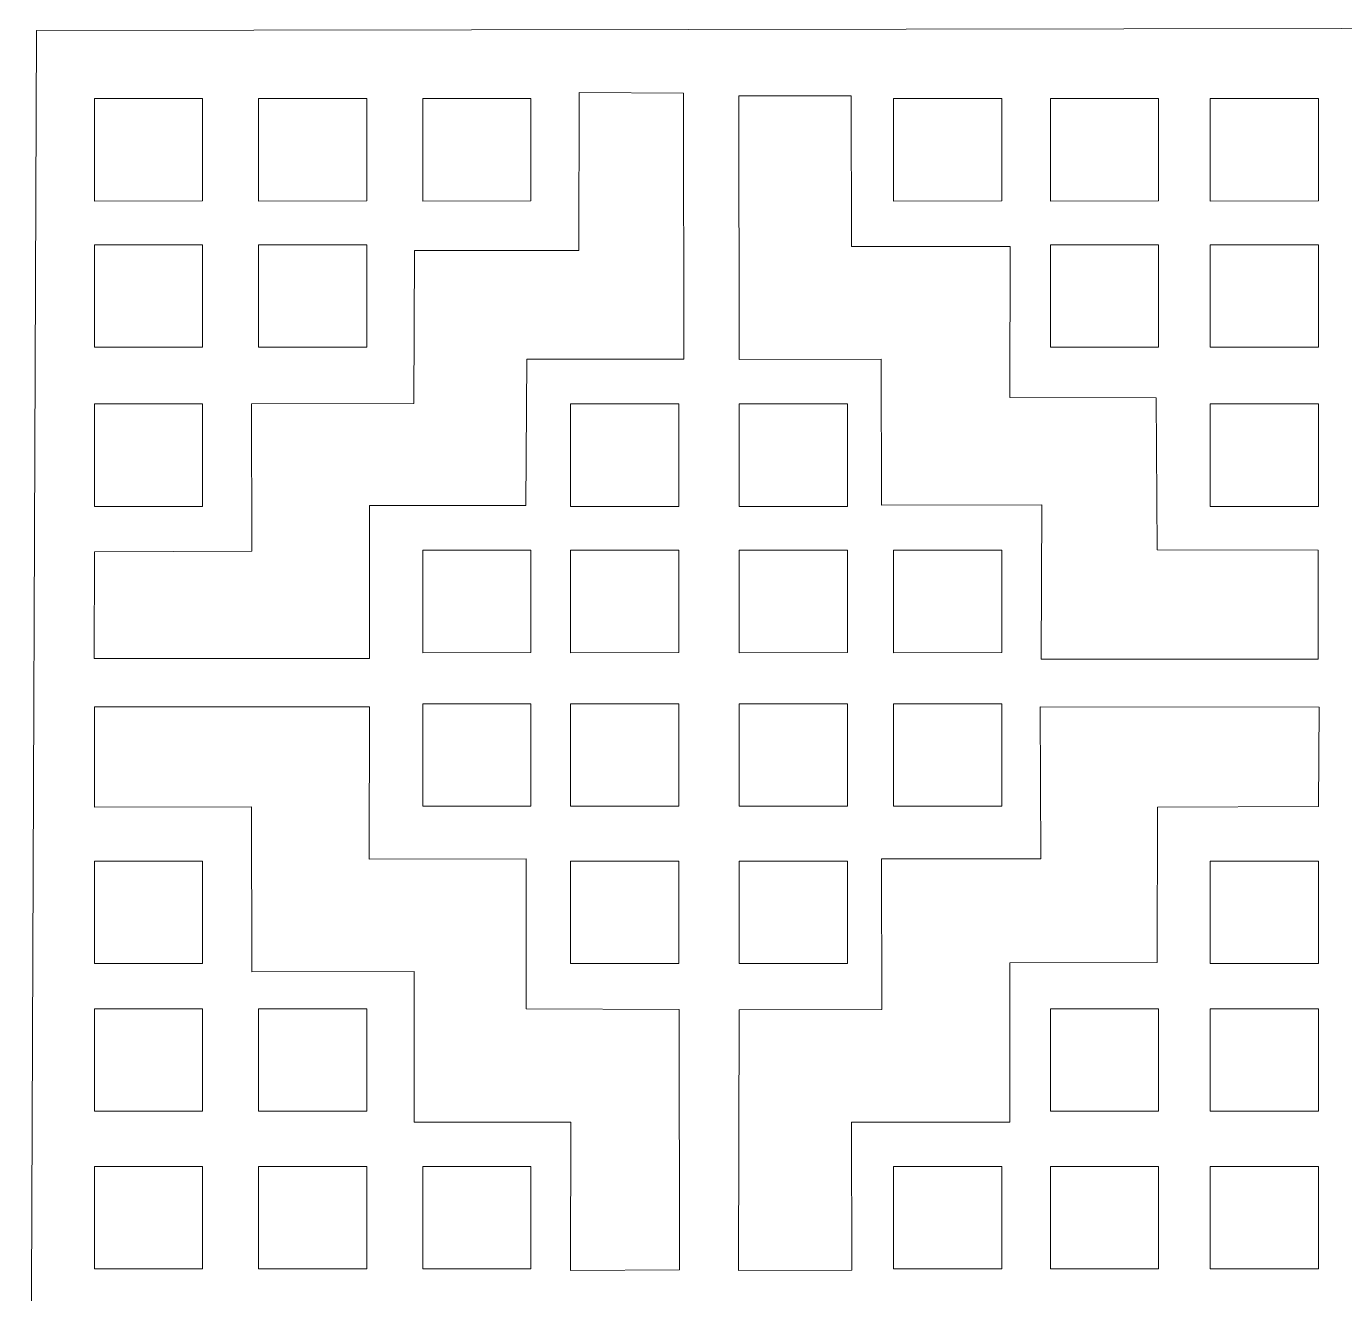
# Model space of a CAD drawing. Header units: centimetres. Extents: x -14.4 to -1.9, y -9.5 to -3.6.
# Drawn here: x -14.446 to -11.392, y -6.578 to -3.642 of the extents above; entities that cross this region are included whole.
import ezdxf

# ---------------------------------------------------------------- set-up
doc = ezdxf.new("R2010")
doc.units = ezdxf.units.CM
doc.header["$MEASUREMENT"] = 0
doc.layers.add('layer 1', color=7, linetype='Continuous')

msp = doc.modelspace()

# ---------------------------------------------------------------- linework, layer by layer
at = {"layer": 'layer 1', "color": 250, "lineweight": 9}
msp.add_open_spline([(-14.42315, -3.65127), (-14.42315, -3.65127), (-8.37827, -3.64186), (-8.37827, -3.64186), (-8.37827, -3.64186), (-8.37827, -3.64186), (-8.38913, -9.49998), (-8.38913, -9.49998), (-8.38913, -9.49998), (-8.38913, -9.49998), (-14.44647, -9.49275), (-14.44647, -9.49275), (-14.44647, -9.49275), (-14.44647, -9.49275), (-14.42315, -3.65127), (-14.42315, -3.65127)], degree=3, knots=[0, 0, 0, 0, 0.2, 0.2, 0.2, 0.2, 0.4, 0.4, 0.4, 0.4, 0.6, 0.6, 0.6, 0.6, 1, 1, 1, 1], dxfattribs=at)
at = {"layer": 'layer 1', "color": 7, "lineweight": 9}
for points, knots in [([(-13.16583, -3.79516), (-13.16583, -3.79516), (-13.16635, -4.16079), (-13.16635, -4.16079), (-13.16635, -4.16079), (-13.16635, -4.16079), (-13.54759, -4.16146), (-13.54759, -4.16146), (-13.54759, -4.16146), (-13.54759, -4.16146), (-13.54919, -4.5155), (-13.54919, -4.5155), (-13.54919, -4.5155), (-13.54919, -4.5155), (-13.92454, -4.51609), (-13.92454, -4.51609), (-13.92454, -4.51609), (-13.92454, -4.51609), (-13.92394, -4.85799), (-13.92394, -4.85799), (-13.92394, -4.85799), (-13.92394, -4.85799), (-14.28894, -4.85896), (-14.28894, -4.85896), (-14.28894, -4.85896), (-14.28894, -4.85896), (-14.28916, -5.10656), (-14.28916, -5.10656), (-14.28916, -5.10656), (-14.28916, -5.10656), (-13.65176, -5.10638), (-13.65176, -5.10638), (-13.65176, -5.10638), (-13.65176, -5.10638), (-13.65163, -4.75174), (-13.65163, -4.75174), (-13.65163, -4.75174), (-13.65163, -4.75174), (-13.28947, -4.7519), (-13.28947, -4.7519), (-13.28947, -4.7519), (-13.28947, -4.7519), (-13.28676, -4.41313), (-13.28676, -4.41313), (-13.28676, -4.41313), (-13.28676, -4.41313), (-12.92351, -4.41286), (-12.92351, -4.41286), (-12.92351, -4.41286), (-12.92351, -4.41286), (-12.92422, -3.79665), (-12.92422, -3.79665), (-12.92422, -3.79665), (-12.92422, -3.79665), (-13.16583, -3.79516), (-13.16583, -3.79516)], [0, 0, 0, 0, 0.0666667, 0.0666667, 0.0666667, 0.0666667, 0.1333333, 0.1333333, 0.1333333, 0.1333333, 0.2, 0.2, 0.2, 0.2, 0.2666667, 0.2666667, 0.2666667, 0.2666667, 0.3333333, 0.3333333, 0.3333333, 0.3333333, 0.4, 0.4, 0.4, 0.4, 0.4666667, 0.4666667, 0.4666667, 0.4666667, 0.5333333, 0.5333333, 0.5333333, 0.5333333, 0.6, 0.6, 0.6, 0.6, 0.6666667, 0.6666667, 0.6666667, 0.6666667, 0.7333333, 0.7333333, 0.7333333, 0.7333333, 0.8, 0.8, 0.8, 0.8, 0.8666667, 0.8666667, 0.8666667, 0.8666667, 1, 1, 1, 1]), ([(-14.28881, -3.80909), (-14.28881, -3.80909), (-14.2889, -4.04646), (-14.2889, -4.04646), (-14.2889, -4.04646), (-14.2889, -4.04646), (-14.03816, -4.04639), (-14.03816, -4.04639), (-14.03816, -4.04639), (-14.03816, -4.04639), (-14.03814, -3.80907), (-14.03814, -3.80907), (-14.03814, -3.80907), (-14.03814, -3.80907), (-14.28881, -3.80909), (-14.28881, -3.80909)], [0, 0, 0, 0, 0.2, 0.2, 0.2, 0.2, 0.4, 0.4, 0.4, 0.4, 0.6, 0.6, 0.6, 0.6, 1, 1, 1, 1]), ([(-13.90847, -3.80909), (-13.90847, -3.80909), (-13.90856, -4.04646), (-13.90856, -4.04646), (-13.90856, -4.04646), (-13.90856, -4.04646), (-13.65783, -4.04639), (-13.65783, -4.04639), (-13.65783, -4.04639), (-13.65783, -4.04639), (-13.6578, -3.80907), (-13.6578, -3.80907), (-13.6578, -3.80907), (-13.6578, -3.80907), (-13.90847, -3.80909), (-13.90847, -3.80909)], [0, 0, 0, 0, 0.2, 0.2, 0.2, 0.2, 0.4, 0.4, 0.4, 0.4, 0.6, 0.6, 0.6, 0.6, 1, 1, 1, 1]), ([(-13.52814, -3.80909), (-13.52814, -3.80909), (-13.52823, -4.04646), (-13.52823, -4.04646), (-13.52823, -4.04646), (-13.52823, -4.04646), (-13.27749, -4.04639), (-13.27749, -4.04639), (-13.27749, -4.04639), (-13.27749, -4.04639), (-13.27747, -3.80907), (-13.27747, -3.80907), (-13.27747, -3.80907), (-13.27747, -3.80907), (-13.52814, -3.80909), (-13.52814, -3.80909)], [0, 0, 0, 0, 0.2, 0.2, 0.2, 0.2, 0.4, 0.4, 0.4, 0.4, 0.6, 0.6, 0.6, 0.6, 1, 1, 1, 1]), ([(-12.79565, -3.80292), (-12.79565, -3.80292), (-12.79523, -4.41323), (-12.79523, -4.41323), (-12.79523, -4.41323), (-12.79523, -4.41323), (-12.46602, -4.41283), (-12.46602, -4.41283), (-12.46602, -4.41283), (-12.46602, -4.41283), (-12.46527, -4.75115), (-12.46527, -4.75115), (-12.46527, -4.75115), (-12.46527, -4.75115), (-12.09378, -4.75023), (-12.09378, -4.75023), (-12.09378, -4.75023), (-12.09378, -4.75023), (-12.09568, -5.10799), (-12.09568, -5.10799), (-12.09568, -5.10799), (-12.09568, -5.10799), (-11.45346, -5.10747), (-11.45346, -5.10747), (-11.45346, -5.10747), (-11.45346, -5.10747), (-11.45337, -4.85495), (-11.45337, -4.85495), (-11.45337, -4.85495), (-11.45337, -4.85495), (-11.82662, -4.85488), (-11.82662, -4.85488), (-11.82662, -4.85488), (-11.82662, -4.85488), (-11.82917, -4.50206), (-11.82917, -4.50206), (-11.82917, -4.50206), (-11.82917, -4.50206), (-12.16818, -4.50195), (-12.16818, -4.50195), (-12.16818, -4.50195), (-12.16818, -4.50195), (-12.16696, -4.15208), (-12.16696, -4.15208), (-12.16696, -4.15208), (-12.16696, -4.15208), (-12.5349, -4.15215), (-12.5349, -4.15215), (-12.5349, -4.15215), (-12.5349, -4.15215), (-12.53554, -3.80297), (-12.53554, -3.80297), (-12.53554, -3.80297), (-12.53554, -3.80297), (-12.79565, -3.80292), (-12.79565, -3.80292)], [0, 0, 0, 0, 0.0666667, 0.0666667, 0.0666667, 0.0666667, 0.1333333, 0.1333333, 0.1333333, 0.1333333, 0.2, 0.2, 0.2, 0.2, 0.2666667, 0.2666667, 0.2666667, 0.2666667, 0.3333333, 0.3333333, 0.3333333, 0.3333333, 0.4, 0.4, 0.4, 0.4, 0.4666667, 0.4666667, 0.4666667, 0.4666667, 0.5333333, 0.5333333, 0.5333333, 0.5333333, 0.6, 0.6, 0.6, 0.6, 0.6666667, 0.6666667, 0.6666667, 0.6666667, 0.7333333, 0.7333333, 0.7333333, 0.7333333, 0.8, 0.8, 0.8, 0.8, 0.8666667, 0.8666667, 0.8666667, 0.8666667, 1, 1, 1, 1]), ([(-12.43749, -3.80909), (-12.43749, -3.80909), (-12.43758, -4.04646), (-12.43758, -4.04646), (-12.43758, -4.04646), (-12.43758, -4.04646), (-12.18684, -4.04639), (-12.18684, -4.04639), (-12.18684, -4.04639), (-12.18684, -4.04639), (-12.18682, -3.80907), (-12.18682, -3.80907), (-12.18682, -3.80907), (-12.18682, -3.80907), (-12.43749, -3.80909), (-12.43749, -3.80909)], [0, 0, 0, 0, 0.2, 0.2, 0.2, 0.2, 0.4, 0.4, 0.4, 0.4, 0.6, 0.6, 0.6, 0.6, 1, 1, 1, 1]), ([(-12.07413, -3.80909), (-12.07413, -3.80909), (-12.07423, -4.04646), (-12.07423, -4.04646), (-12.07423, -4.04646), (-12.07423, -4.04646), (-11.82349, -4.04639), (-11.82349, -4.04639), (-11.82349, -4.04639), (-11.82349, -4.04639), (-11.82346, -3.80907), (-11.82346, -3.80907), (-11.82346, -3.80907), (-11.82346, -3.80907), (-12.07413, -3.80909), (-12.07413, -3.80909)], [0, 0, 0, 0, 0.2, 0.2, 0.2, 0.2, 0.4, 0.4, 0.4, 0.4, 0.6, 0.6, 0.6, 0.6, 1, 1, 1, 1]), ([(-11.70378, -3.80909), (-11.70378, -3.80909), (-11.70388, -4.04646), (-11.70388, -4.04646), (-11.70388, -4.04646), (-11.70388, -4.04646), (-11.45314, -4.04639), (-11.45314, -4.04639), (-11.45314, -4.04639), (-11.45314, -4.04639), (-11.45311, -3.80907), (-11.45311, -3.80907), (-11.45311, -3.80907), (-11.45311, -3.80907), (-11.70378, -3.80909), (-11.70378, -3.80909)], [0, 0, 0, 0, 0.2, 0.2, 0.2, 0.2, 0.4, 0.4, 0.4, 0.4, 0.6, 0.6, 0.6, 0.6, 1, 1, 1, 1]), ([(-14.28881, -4.14788), (-14.28881, -4.14788), (-14.2889, -4.38524), (-14.2889, -4.38524), (-14.2889, -4.38524), (-14.2889, -4.38524), (-14.03816, -4.38518), (-14.03816, -4.38518), (-14.03816, -4.38518), (-14.03816, -4.38518), (-14.03814, -4.14785), (-14.03814, -4.14785), (-14.03814, -4.14785), (-14.03814, -4.14785), (-14.28881, -4.14788), (-14.28881, -4.14788)], [0, 0, 0, 0, 0.2, 0.2, 0.2, 0.2, 0.4, 0.4, 0.4, 0.4, 0.6, 0.6, 0.6, 0.6, 1, 1, 1, 1]), ([(-13.90847, -4.14788), (-13.90847, -4.14788), (-13.90856, -4.38524), (-13.90856, -4.38524), (-13.90856, -4.38524), (-13.90856, -4.38524), (-13.65783, -4.38518), (-13.65783, -4.38518), (-13.65783, -4.38518), (-13.65783, -4.38518), (-13.6578, -4.14785), (-13.6578, -4.14785), (-13.6578, -4.14785), (-13.6578, -4.14785), (-13.90847, -4.14788), (-13.90847, -4.14788)], [0, 0, 0, 0, 0.2, 0.2, 0.2, 0.2, 0.4, 0.4, 0.4, 0.4, 0.6, 0.6, 0.6, 0.6, 1, 1, 1, 1]), ([(-12.07413, -4.14788), (-12.07413, -4.14788), (-12.07423, -4.38524), (-12.07423, -4.38524), (-12.07423, -4.38524), (-12.07423, -4.38524), (-11.82349, -4.38518), (-11.82349, -4.38518), (-11.82349, -4.38518), (-11.82349, -4.38518), (-11.82346, -4.14785), (-11.82346, -4.14785), (-11.82346, -4.14785), (-11.82346, -4.14785), (-12.07413, -4.14788), (-12.07413, -4.14788)], [0, 0, 0, 0, 0.2, 0.2, 0.2, 0.2, 0.4, 0.4, 0.4, 0.4, 0.6, 0.6, 0.6, 0.6, 1, 1, 1, 1]), ([(-11.70378, -4.14788), (-11.70378, -4.14788), (-11.70388, -4.38524), (-11.70388, -4.38524), (-11.70388, -4.38524), (-11.70388, -4.38524), (-11.45314, -4.38518), (-11.45314, -4.38518), (-11.45314, -4.38518), (-11.45314, -4.38518), (-11.45311, -4.14785), (-11.45311, -4.14785), (-11.45311, -4.14785), (-11.45311, -4.14785), (-11.70378, -4.14788), (-11.70378, -4.14788)], [0, 0, 0, 0, 0.2, 0.2, 0.2, 0.2, 0.4, 0.4, 0.4, 0.4, 0.6, 0.6, 0.6, 0.6, 1, 1, 1, 1]), ([(-14.28881, -4.51668), (-14.28881, -4.51668), (-14.2889, -4.75404), (-14.2889, -4.75404), (-14.2889, -4.75404), (-14.2889, -4.75404), (-14.03816, -4.75398), (-14.03816, -4.75398), (-14.03816, -4.75398), (-14.03816, -4.75398), (-14.03814, -4.51665), (-14.03814, -4.51665), (-14.03814, -4.51665), (-14.03814, -4.51665), (-14.28881, -4.51668), (-14.28881, -4.51668)], [0, 0, 0, 0, 0.2, 0.2, 0.2, 0.2, 0.4, 0.4, 0.4, 0.4, 0.6, 0.6, 0.6, 0.6, 1, 1, 1, 1]), ([(-13.18549, -4.51668), (-13.18549, -4.51668), (-13.18558, -4.75404), (-13.18558, -4.75404), (-13.18558, -4.75404), (-13.18558, -4.75404), (-12.93485, -4.75398), (-12.93485, -4.75398), (-12.93485, -4.75398), (-12.93485, -4.75398), (-12.93482, -4.51665), (-12.93482, -4.51665), (-12.93482, -4.51665), (-12.93482, -4.51665), (-13.18549, -4.51668), (-13.18549, -4.51668)], [0, 0, 0, 0, 0.2, 0.2, 0.2, 0.2, 0.4, 0.4, 0.4, 0.4, 0.6, 0.6, 0.6, 0.6, 1, 1, 1, 1]), ([(-12.79484, -4.51668), (-12.79484, -4.51668), (-12.79493, -4.75404), (-12.79493, -4.75404), (-12.79493, -4.75404), (-12.79493, -4.75404), (-12.54419, -4.75398), (-12.54419, -4.75398), (-12.54419, -4.75398), (-12.54419, -4.75398), (-12.54417, -4.51665), (-12.54417, -4.51665), (-12.54417, -4.51665), (-12.54417, -4.51665), (-12.79484, -4.51668), (-12.79484, -4.51668)], [0, 0, 0, 0, 0.2, 0.2, 0.2, 0.2, 0.4, 0.4, 0.4, 0.4, 0.6, 0.6, 0.6, 0.6, 1, 1, 1, 1]), ([(-11.70378, -4.51668), (-11.70378, -4.51668), (-11.70388, -4.75404), (-11.70388, -4.75404), (-11.70388, -4.75404), (-11.70388, -4.75404), (-11.45314, -4.75398), (-11.45314, -4.75398), (-11.45314, -4.75398), (-11.45314, -4.75398), (-11.45311, -4.51665), (-11.45311, -4.51665), (-11.45311, -4.51665), (-11.45311, -4.51665), (-11.70378, -4.51668), (-11.70378, -4.51668)], [0, 0, 0, 0, 0.2, 0.2, 0.2, 0.2, 0.4, 0.4, 0.4, 0.4, 0.6, 0.6, 0.6, 0.6, 1, 1, 1, 1]), ([(-13.52814, -4.85543), (-13.52814, -4.85543), (-13.52823, -5.0928), (-13.52823, -5.0928), (-13.52823, -5.0928), (-13.52823, -5.0928), (-13.27749, -5.09273), (-13.27749, -5.09273), (-13.27749, -5.09273), (-13.27749, -5.09273), (-13.27747, -4.85541), (-13.27747, -4.85541), (-13.27747, -4.85541), (-13.27747, -4.85541), (-13.52814, -4.85543), (-13.52814, -4.85543)], [0, 0, 0, 0, 0.2, 0.2, 0.2, 0.2, 0.4, 0.4, 0.4, 0.4, 0.6, 0.6, 0.6, 0.6, 1, 1, 1, 1]), ([(-13.18549, -4.85543), (-13.18549, -4.85543), (-13.18558, -5.0928), (-13.18558, -5.0928), (-13.18558, -5.0928), (-13.18558, -5.0928), (-12.93485, -5.09273), (-12.93485, -5.09273), (-12.93485, -5.09273), (-12.93485, -5.09273), (-12.93482, -4.85541), (-12.93482, -4.85541), (-12.93482, -4.85541), (-12.93482, -4.85541), (-13.18549, -4.85543), (-13.18549, -4.85543)], [0, 0, 0, 0, 0.2, 0.2, 0.2, 0.2, 0.4, 0.4, 0.4, 0.4, 0.6, 0.6, 0.6, 0.6, 1, 1, 1, 1]), ([(-12.79484, -4.85543), (-12.79484, -4.85543), (-12.79493, -5.0928), (-12.79493, -5.0928), (-12.79493, -5.0928), (-12.79493, -5.0928), (-12.54419, -5.09273), (-12.54419, -5.09273), (-12.54419, -5.09273), (-12.54419, -5.09273), (-12.54417, -4.85541), (-12.54417, -4.85541), (-12.54417, -4.85541), (-12.54417, -4.85541), (-12.79484, -4.85543), (-12.79484, -4.85543)], [0, 0, 0, 0, 0.2, 0.2, 0.2, 0.2, 0.4, 0.4, 0.4, 0.4, 0.6, 0.6, 0.6, 0.6, 1, 1, 1, 1]), ([(-12.43749, -4.85543), (-12.43749, -4.85543), (-12.43758, -5.0928), (-12.43758, -5.0928), (-12.43758, -5.0928), (-12.43758, -5.0928), (-12.18684, -5.09273), (-12.18684, -5.09273), (-12.18684, -5.09273), (-12.18684, -5.09273), (-12.18682, -4.85541), (-12.18682, -4.85541), (-12.18682, -4.85541), (-12.18682, -4.85541), (-12.43749, -4.85543), (-12.43749, -4.85543)], [0, 0, 0, 0, 0.2, 0.2, 0.2, 0.2, 0.4, 0.4, 0.4, 0.4, 0.6, 0.6, 0.6, 0.6, 1, 1, 1, 1]), ([(-14.28881, -5.45107), (-14.28881, -5.45107), (-13.92458, -5.44962), (-13.92458, -5.44962), (-13.92458, -5.44962), (-13.92458, -5.44962), (-13.92447, -5.83212), (-13.92447, -5.83212), (-13.92447, -5.83212), (-13.92447, -5.83212), (-13.54828, -5.83175), (-13.54828, -5.83175), (-13.54828, -5.83175), (-13.54828, -5.83175), (-13.54839, -6.18062), (-13.54839, -6.18062), (-13.54839, -6.18062), (-13.54839, -6.18062), (-13.18524, -6.1804), (-13.18524, -6.1804), (-13.18524, -6.1804), (-13.18524, -6.1804), (-13.18605, -6.52429), (-13.18605, -6.52429), (-13.18605, -6.52429), (-13.18605, -6.52429), (-12.93362, -6.52275), (-12.93362, -6.52275), (-12.93362, -6.52275), (-12.93362, -6.52275), (-12.93403, -5.91967), (-12.93403, -5.91967), (-12.93403, -5.91967), (-12.93403, -5.91967), (-13.28893, -5.91789), (-13.28893, -5.91789), (-13.28893, -5.91789), (-13.28893, -5.91789), (-13.28867, -5.57011), (-13.28867, -5.57011), (-13.28867, -5.57011), (-13.28867, -5.57011), (-13.65209, -5.57097), (-13.65209, -5.57097), (-13.65209, -5.57097), (-13.65209, -5.57097), (-13.65174, -5.21839), (-13.65174, -5.21839), (-13.65174, -5.21839), (-13.65174, -5.21839), (-14.28885, -5.21845), (-14.28885, -5.21845), (-14.28885, -5.21845), (-14.28885, -5.21845), (-14.28881, -5.45107), (-14.28881, -5.45107)], [0, 0, 0, 0, 0.0666667, 0.0666667, 0.0666667, 0.0666667, 0.1333333, 0.1333333, 0.1333333, 0.1333333, 0.2, 0.2, 0.2, 0.2, 0.2666667, 0.2666667, 0.2666667, 0.2666667, 0.3333333, 0.3333333, 0.3333333, 0.3333333, 0.4, 0.4, 0.4, 0.4, 0.4666667, 0.4666667, 0.4666667, 0.4666667, 0.5333333, 0.5333333, 0.5333333, 0.5333333, 0.6, 0.6, 0.6, 0.6, 0.6666667, 0.6666667, 0.6666667, 0.6666667, 0.7333333, 0.7333333, 0.7333333, 0.7333333, 0.8, 0.8, 0.8, 0.8, 0.8666667, 0.8666667, 0.8666667, 0.8666667, 1, 1, 1, 1]), ([(-13.52814, -5.21113), (-13.52814, -5.21113), (-13.52823, -5.44849), (-13.52823, -5.44849), (-13.52823, -5.44849), (-13.52823, -5.44849), (-13.27749, -5.44843), (-13.27749, -5.44843), (-13.27749, -5.44843), (-13.27749, -5.44843), (-13.27747, -5.21111), (-13.27747, -5.21111), (-13.27747, -5.21111), (-13.27747, -5.21111), (-13.52814, -5.21113), (-13.52814, -5.21113)], [0, 0, 0, 0, 0.2, 0.2, 0.2, 0.2, 0.4, 0.4, 0.4, 0.4, 0.6, 0.6, 0.6, 0.6, 1, 1, 1, 1]), ([(-13.18549, -5.21113), (-13.18549, -5.21113), (-13.18558, -5.44849), (-13.18558, -5.44849), (-13.18558, -5.44849), (-13.18558, -5.44849), (-12.93485, -5.44843), (-12.93485, -5.44843), (-12.93485, -5.44843), (-12.93485, -5.44843), (-12.93482, -5.21111), (-12.93482, -5.21111), (-12.93482, -5.21111), (-12.93482, -5.21111), (-13.18549, -5.21113), (-13.18549, -5.21113)], [0, 0, 0, 0, 0.2, 0.2, 0.2, 0.2, 0.4, 0.4, 0.4, 0.4, 0.6, 0.6, 0.6, 0.6, 1, 1, 1, 1]), ([(-12.09772, -5.21819), (-12.09772, -5.21819), (-12.0965, -5.57006), (-12.0965, -5.57006), (-12.0965, -5.57006), (-12.0965, -5.57006), (-12.46507, -5.57014), (-12.46507, -5.57014), (-12.46507, -5.57014), (-12.46507, -5.57014), (-12.46493, -5.91945), (-12.46493, -5.91945), (-12.46493, -5.91945), (-12.46493, -5.91945), (-12.79543, -5.91988), (-12.79543, -5.91988), (-12.79543, -5.91988), (-12.79543, -5.91988), (-12.79643, -6.52423), (-12.79643, -6.52423), (-12.79643, -6.52423), (-12.79643, -6.52423), (-12.53442, -6.52301), (-12.53442, -6.52301), (-12.53442, -6.52301), (-12.53442, -6.52301), (-12.53471, -6.18057), (-12.53471, -6.18057), (-12.53471, -6.18057), (-12.53471, -6.18057), (-12.1681, -6.1805), (-12.1681, -6.1805), (-12.1681, -6.1805), (-12.1681, -6.1805), (-12.1679, -5.81123), (-12.1679, -5.81123), (-12.1679, -5.81123), (-12.1679, -5.81123), (-11.82697, -5.8108), (-11.82697, -5.8108), (-11.82697, -5.8108), (-11.82697, -5.8108), (-11.8261, -5.45049), (-11.8261, -5.45049), (-11.8261, -5.45049), (-11.8261, -5.45049), (-11.45266, -5.4494), (-11.45266, -5.4494), (-11.45266, -5.4494), (-11.45266, -5.4494), (-11.45109, -5.21909), (-11.45109, -5.21909), (-11.45109, -5.21909), (-11.45109, -5.21909), (-12.09772, -5.21819), (-12.09772, -5.21819)], [0, 0, 0, 0, 0.0666667, 0.0666667, 0.0666667, 0.0666667, 0.1333333, 0.1333333, 0.1333333, 0.1333333, 0.2, 0.2, 0.2, 0.2, 0.2666667, 0.2666667, 0.2666667, 0.2666667, 0.3333333, 0.3333333, 0.3333333, 0.3333333, 0.4, 0.4, 0.4, 0.4, 0.4666667, 0.4666667, 0.4666667, 0.4666667, 0.5333333, 0.5333333, 0.5333333, 0.5333333, 0.6, 0.6, 0.6, 0.6, 0.6666667, 0.6666667, 0.6666667, 0.6666667, 0.7333333, 0.7333333, 0.7333333, 0.7333333, 0.8, 0.8, 0.8, 0.8, 0.8666667, 0.8666667, 0.8666667, 0.8666667, 1, 1, 1, 1]), ([(-12.79484, -5.21113), (-12.79484, -5.21113), (-12.79493, -5.44849), (-12.79493, -5.44849), (-12.79493, -5.44849), (-12.79493, -5.44849), (-12.54419, -5.44843), (-12.54419, -5.44843), (-12.54419, -5.44843), (-12.54419, -5.44843), (-12.54417, -5.21111), (-12.54417, -5.21111), (-12.54417, -5.21111), (-12.54417, -5.21111), (-12.79484, -5.21113), (-12.79484, -5.21113)], [0, 0, 0, 0, 0.2, 0.2, 0.2, 0.2, 0.4, 0.4, 0.4, 0.4, 0.6, 0.6, 0.6, 0.6, 1, 1, 1, 1]), ([(-12.43749, -5.21113), (-12.43749, -5.21113), (-12.43758, -5.44849), (-12.43758, -5.44849), (-12.43758, -5.44849), (-12.43758, -5.44849), (-12.18684, -5.44843), (-12.18684, -5.44843), (-12.18684, -5.44843), (-12.18684, -5.44843), (-12.18682, -5.21111), (-12.18682, -5.21111), (-12.18682, -5.21111), (-12.18682, -5.21111), (-12.43749, -5.21113), (-12.43749, -5.21113)], [0, 0, 0, 0, 0.2, 0.2, 0.2, 0.2, 0.4, 0.4, 0.4, 0.4, 0.6, 0.6, 0.6, 0.6, 1, 1, 1, 1]), ([(-14.28881, -5.81279), (-14.28881, -5.81279), (-14.2889, -5.57543), (-14.2889, -5.57543), (-14.2889, -5.57543), (-14.2889, -5.57543), (-14.03816, -5.5755), (-14.03816, -5.5755), (-14.03816, -5.5755), (-14.03816, -5.5755), (-14.03814, -5.81282), (-14.03814, -5.81282), (-14.03814, -5.81282), (-14.03814, -5.81282), (-14.28881, -5.81279), (-14.28881, -5.81279)], [0, 0, 0, 0, 0.2, 0.2, 0.2, 0.2, 0.4, 0.4, 0.4, 0.4, 0.6, 0.6, 0.6, 0.6, 1, 1, 1, 1]), ([(-13.18549, -5.57546), (-13.18549, -5.57546), (-13.18558, -5.81282), (-13.18558, -5.81282), (-13.18558, -5.81282), (-13.18558, -5.81282), (-12.93485, -5.81275), (-12.93485, -5.81275), (-12.93485, -5.81275), (-12.93485, -5.81275), (-12.93482, -5.57543), (-12.93482, -5.57543), (-12.93482, -5.57543), (-12.93482, -5.57543), (-13.18549, -5.57546), (-13.18549, -5.57546)], [0, 0, 0, 0, 0.2, 0.2, 0.2, 0.2, 0.4, 0.4, 0.4, 0.4, 0.6, 0.6, 0.6, 0.6, 1, 1, 1, 1]), ([(-12.79484, -5.57546), (-12.79484, -5.57546), (-12.79493, -5.81282), (-12.79493, -5.81282), (-12.79493, -5.81282), (-12.79493, -5.81282), (-12.54419, -5.81275), (-12.54419, -5.81275), (-12.54419, -5.81275), (-12.54419, -5.81275), (-12.54417, -5.57543), (-12.54417, -5.57543), (-12.54417, -5.57543), (-12.54417, -5.57543), (-12.79484, -5.57546), (-12.79484, -5.57546)], [0, 0, 0, 0, 0.2, 0.2, 0.2, 0.2, 0.4, 0.4, 0.4, 0.4, 0.6, 0.6, 0.6, 0.6, 1, 1, 1, 1]), ([(-11.4532, -5.81279), (-11.4532, -5.81279), (-11.4531, -5.57543), (-11.4531, -5.57543), (-11.4531, -5.57543), (-11.4531, -5.57543), (-11.70384, -5.5755), (-11.70384, -5.5755), (-11.70384, -5.5755), (-11.70384, -5.5755), (-11.70387, -5.81282), (-11.70387, -5.81282), (-11.70387, -5.81282), (-11.70387, -5.81282), (-11.4532, -5.81279), (-11.4532, -5.81279)], [0, 0, 0, 0, 0.2, 0.2, 0.2, 0.2, 0.4, 0.4, 0.4, 0.4, 0.6, 0.6, 0.6, 0.6, 1, 1, 1, 1]), ([(-14.28881, -6.1551), (-14.28881, -6.1551), (-14.2889, -5.91773), (-14.2889, -5.91773), (-14.2889, -5.91773), (-14.2889, -5.91773), (-14.03816, -5.9178), (-14.03816, -5.9178), (-14.03816, -5.9178), (-14.03816, -5.9178), (-14.03814, -6.15512), (-14.03814, -6.15512), (-14.03814, -6.15512), (-14.03814, -6.15512), (-14.28881, -6.1551), (-14.28881, -6.1551)], [0, 0, 0, 0, 0.2, 0.2, 0.2, 0.2, 0.4, 0.4, 0.4, 0.4, 0.6, 0.6, 0.6, 0.6, 1, 1, 1, 1]), ([(-13.90847, -6.1551), (-13.90847, -6.1551), (-13.90856, -5.91773), (-13.90856, -5.91773), (-13.90856, -5.91773), (-13.90856, -5.91773), (-13.65783, -5.9178), (-13.65783, -5.9178), (-13.65783, -5.9178), (-13.65783, -5.9178), (-13.6578, -6.15512), (-13.6578, -6.15512), (-13.6578, -6.15512), (-13.6578, -6.15512), (-13.90847, -6.1551), (-13.90847, -6.1551)], [0, 0, 0, 0, 0.2, 0.2, 0.2, 0.2, 0.4, 0.4, 0.4, 0.4, 0.6, 0.6, 0.6, 0.6, 1, 1, 1, 1]), ([(-11.82355, -6.1551), (-11.82355, -6.1551), (-11.82345, -5.91773), (-11.82345, -5.91773), (-11.82345, -5.91773), (-11.82345, -5.91773), (-12.07419, -5.9178), (-12.07419, -5.9178), (-12.07419, -5.9178), (-12.07419, -5.9178), (-12.07422, -6.15512), (-12.07422, -6.15512), (-12.07422, -6.15512), (-12.07422, -6.15512), (-11.82355, -6.1551), (-11.82355, -6.1551)], [0, 0, 0, 0, 0.2, 0.2, 0.2, 0.2, 0.4, 0.4, 0.4, 0.4, 0.6, 0.6, 0.6, 0.6, 1, 1, 1, 1]), ([(-11.4532, -6.1551), (-11.4532, -6.1551), (-11.4531, -5.91773), (-11.4531, -5.91773), (-11.4531, -5.91773), (-11.4531, -5.91773), (-11.70384, -5.9178), (-11.70384, -5.9178), (-11.70384, -5.9178), (-11.70384, -5.9178), (-11.70387, -6.15512), (-11.70387, -6.15512), (-11.70387, -6.15512), (-11.70387, -6.15512), (-11.4532, -6.1551), (-11.4532, -6.1551)], [0, 0, 0, 0, 0.2, 0.2, 0.2, 0.2, 0.4, 0.4, 0.4, 0.4, 0.6, 0.6, 0.6, 0.6, 1, 1, 1, 1]), ([(-14.28881, -6.52038), (-14.28881, -6.52038), (-14.2889, -6.28301), (-14.2889, -6.28301), (-14.2889, -6.28301), (-14.2889, -6.28301), (-14.03816, -6.28308), (-14.03816, -6.28308), (-14.03816, -6.28308), (-14.03816, -6.28308), (-14.03814, -6.5204), (-14.03814, -6.5204), (-14.03814, -6.5204), (-14.03814, -6.5204), (-14.28881, -6.52038), (-14.28881, -6.52038)], [0, 0, 0, 0, 0.2, 0.2, 0.2, 0.2, 0.4, 0.4, 0.4, 0.4, 0.6, 0.6, 0.6, 0.6, 1, 1, 1, 1]), ([(-13.90847, -6.52038), (-13.90847, -6.52038), (-13.90856, -6.28301), (-13.90856, -6.28301), (-13.90856, -6.28301), (-13.90856, -6.28301), (-13.65783, -6.28308), (-13.65783, -6.28308), (-13.65783, -6.28308), (-13.65783, -6.28308), (-13.6578, -6.5204), (-13.6578, -6.5204), (-13.6578, -6.5204), (-13.6578, -6.5204), (-13.90847, -6.52038), (-13.90847, -6.52038)], [0, 0, 0, 0, 0.2, 0.2, 0.2, 0.2, 0.4, 0.4, 0.4, 0.4, 0.6, 0.6, 0.6, 0.6, 1, 1, 1, 1]), ([(-13.52814, -6.52038), (-13.52814, -6.52038), (-13.52823, -6.28301), (-13.52823, -6.28301), (-13.52823, -6.28301), (-13.52823, -6.28301), (-13.27749, -6.28308), (-13.27749, -6.28308), (-13.27749, -6.28308), (-13.27749, -6.28308), (-13.27747, -6.5204), (-13.27747, -6.5204), (-13.27747, -6.5204), (-13.27747, -6.5204), (-13.52814, -6.52038), (-13.52814, -6.52038)], [0, 0, 0, 0, 0.2, 0.2, 0.2, 0.2, 0.4, 0.4, 0.4, 0.4, 0.6, 0.6, 0.6, 0.6, 1, 1, 1, 1]), ([(-12.1869, -6.52038), (-12.1869, -6.52038), (-12.18681, -6.28301), (-12.18681, -6.28301), (-12.18681, -6.28301), (-12.18681, -6.28301), (-12.43755, -6.28308), (-12.43755, -6.28308), (-12.43755, -6.28308), (-12.43755, -6.28308), (-12.43757, -6.5204), (-12.43757, -6.5204), (-12.43757, -6.5204), (-12.43757, -6.5204), (-12.1869, -6.52038), (-12.1869, -6.52038)], [0, 0, 0, 0, 0.2, 0.2, 0.2, 0.2, 0.4, 0.4, 0.4, 0.4, 0.6, 0.6, 0.6, 0.6, 1, 1, 1, 1]), ([(-11.82355, -6.52038), (-11.82355, -6.52038), (-11.82345, -6.28301), (-11.82345, -6.28301), (-11.82345, -6.28301), (-11.82345, -6.28301), (-12.07419, -6.28308), (-12.07419, -6.28308), (-12.07419, -6.28308), (-12.07419, -6.28308), (-12.07422, -6.5204), (-12.07422, -6.5204), (-12.07422, -6.5204), (-12.07422, -6.5204), (-11.82355, -6.52038), (-11.82355, -6.52038)], [0, 0, 0, 0, 0.2, 0.2, 0.2, 0.2, 0.4, 0.4, 0.4, 0.4, 0.6, 0.6, 0.6, 0.6, 1, 1, 1, 1]), ([(-11.4532, -6.52038), (-11.4532, -6.52038), (-11.4531, -6.28301), (-11.4531, -6.28301), (-11.4531, -6.28301), (-11.4531, -6.28301), (-11.70384, -6.28308), (-11.70384, -6.28308), (-11.70384, -6.28308), (-11.70384, -6.28308), (-11.70387, -6.5204), (-11.70387, -6.5204), (-11.70387, -6.5204), (-11.70387, -6.5204), (-11.4532, -6.52038), (-11.4532, -6.52038)], [0, 0, 0, 0, 0.2, 0.2, 0.2, 0.2, 0.4, 0.4, 0.4, 0.4, 0.6, 0.6, 0.6, 0.6, 1, 1, 1, 1])]:
    msp.add_open_spline(points, degree=3, knots=knots, dxfattribs=at)

doc.saveas('drawing.dxf')
